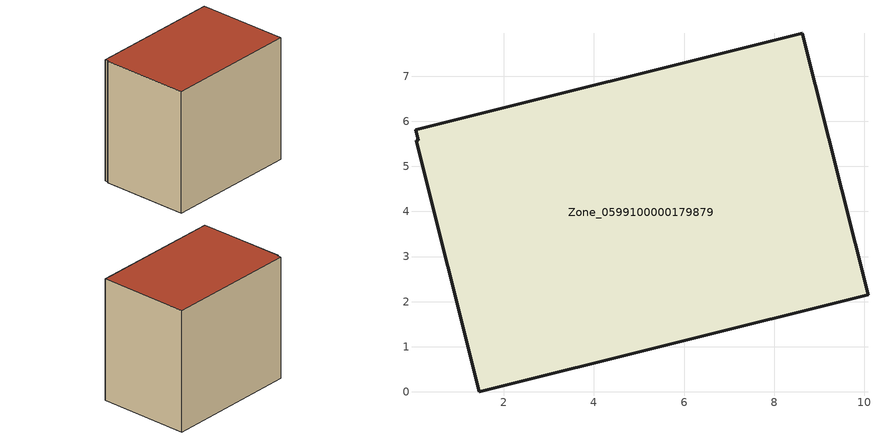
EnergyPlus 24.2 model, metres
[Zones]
Zone_0599100000179879
 floor ground (C_G): 0.04,5.81 8.62,7.95 10.08,2.15 1.46,0 0.06,5.57 0.11,5.58 z0
 wall outside (C_F): 10.08,2.15 8.62,7.95 0.04,5.81 0.11,5.58 0.06,5.57 1.46,0 10.08,2.15 z0:8.11
 roof outside (C_R): 8.62,7.95 0.04,5.81 0.11,5.58 0.06,5.57 1.46,0 10.08,2.15 z8.11
[BUILDING]
Pand.0599100000179879: North Axis=0; Terrain=City; Loads Convergence Tolerance Value=0.04; Temperature Convergence Tolerance Value=0.4; Solar Distribution=FullExterior; Maximum Number of Warmup Days=25; Minimum Number of Warmup Days=1
[Site:Location]
Rotterdam.The.Hague.AP_ZH_NLD Design_Conditions: Latitude=51.96; Longitude=4.45; Time Zone=1; Elevation=-4.5
[SITE:GROUNDTEMPERATURE:BUILDINGSURFACE]
18, 18, 18, 18, 18, 18, 18, 18, 18, 18, 18, 18
[MATERIAL] Thermal Absorptance=0.9; Solar Absorptance=0.7; Visible Absorptance=0.7
Name | Roughness | Thickness | Conductivity | Density | Specific Heat
G.TI.1965-1974 | MediumSmooth | 0.15 | 0.882353 | 540 | 1210
F.TI.1965-1974 | Rough | 0.3 | 0.697674 | 1920 | 840
R.TI.1965-1974 | MediumRough | 0.2 | 0.232558 | 1500 | 1000
[CONSTRUCTION]
C_G: G.TI.1965-1974
C_F: F.TI.1965-1974
C_R: R.TI.1965-1974
[ZONE]
Zone_0599100000179879: Type=1; Multiplier=1; Ceiling Height=Autocalculate; Volume=Autocalculate; Floor Area=autocalculate; Part of Total Floor Area=Yes
[ZONEINFILTRATION:DESIGNFLOWRATE]
Infil_Zone_0599100000179879: Zone or ZoneList or Space or SpaceList=Zone_0599100000179879; Schedule=AlwaysOn; Design Flow Rate Calculation Method=Flow/Area; Flow Rate per Floor Area=0.003; Constant Term Coefficient=1; Temperature Term Coefficient=0; Velocity Term Coefficient=0; Velocity Squared Term Coefficient=0
[HVACTEMPLATE:ZONE:IDEALLOADSAIRSYSTEM]
Zone_0599100000179879: Maximum Heating Supply Air Temperature=50; Minimum Cooling Supply Air Temperature=13; Maximum Heating Supply Air Humidity Ratio=0.0156; Minimum Cooling Supply Air Humidity Ratio=0.0077; Heating Limit=NoLimit; Cooling Limit=NoLimit; Dehumidification Control Type=ConstantSensibleHeatRatio; Cooling Sensible Heat Ratio=0.7; Dehumidification Setpoint=60; Humidification Control Type=None; Humidification Setpoint=30; Outdoor Air Method=None; Outdoor Air Flow Rate per Person=0.00944; Outdoor Air Flow Rate per Zone Floor Area=0; Outdoor Air Flow Rate per Zone=0; Demand Controlled Ventilation Type=None; Outdoor Air Economizer Type=NoEconomizer; Heat Recovery Type=None; Sensible Heat Recovery Effectiveness=0.7; Latent Heat Recovery Effectiveness=0.65
[ZONECONTROL:THERMOSTAT]
ThermostatControl_Zone_0599100000179879: Zone or ZoneList=Zone_0599100000179879; Control Type Schedule=DualSetpointControlType; Control 1=Thermostat_Zone_0599100000179879; Temperature Difference Between Cutout And Setpoint=0
[THERMOSTATSETPOINT:DUALSETPOINT]
Thermostat_Zone_0599100000179879: Heating Setpoint Temperature Schedule=HeatingSetpoint_Zone_0599100000179879; Cooling Setpoint Temperature Schedule=CoolingSetpoint_Zone_0599100000179879
[SCHEDULE:COMPACT]
HeatingSetpoint_Zone_0599100000179879: Through: 12/31, For: AllDays, Until: 24:00, 21
CoolingSetpoint_Zone_0599100000179879: Through: 12/31, For: AllDays, Until: 24:00, 24
DualSetpointControlType: Through: 12/31, For: AllDays, Until: 24:00, 4
AlwaysOn: Through: 12/31, For: AllDays, Until: 24:00, 1
